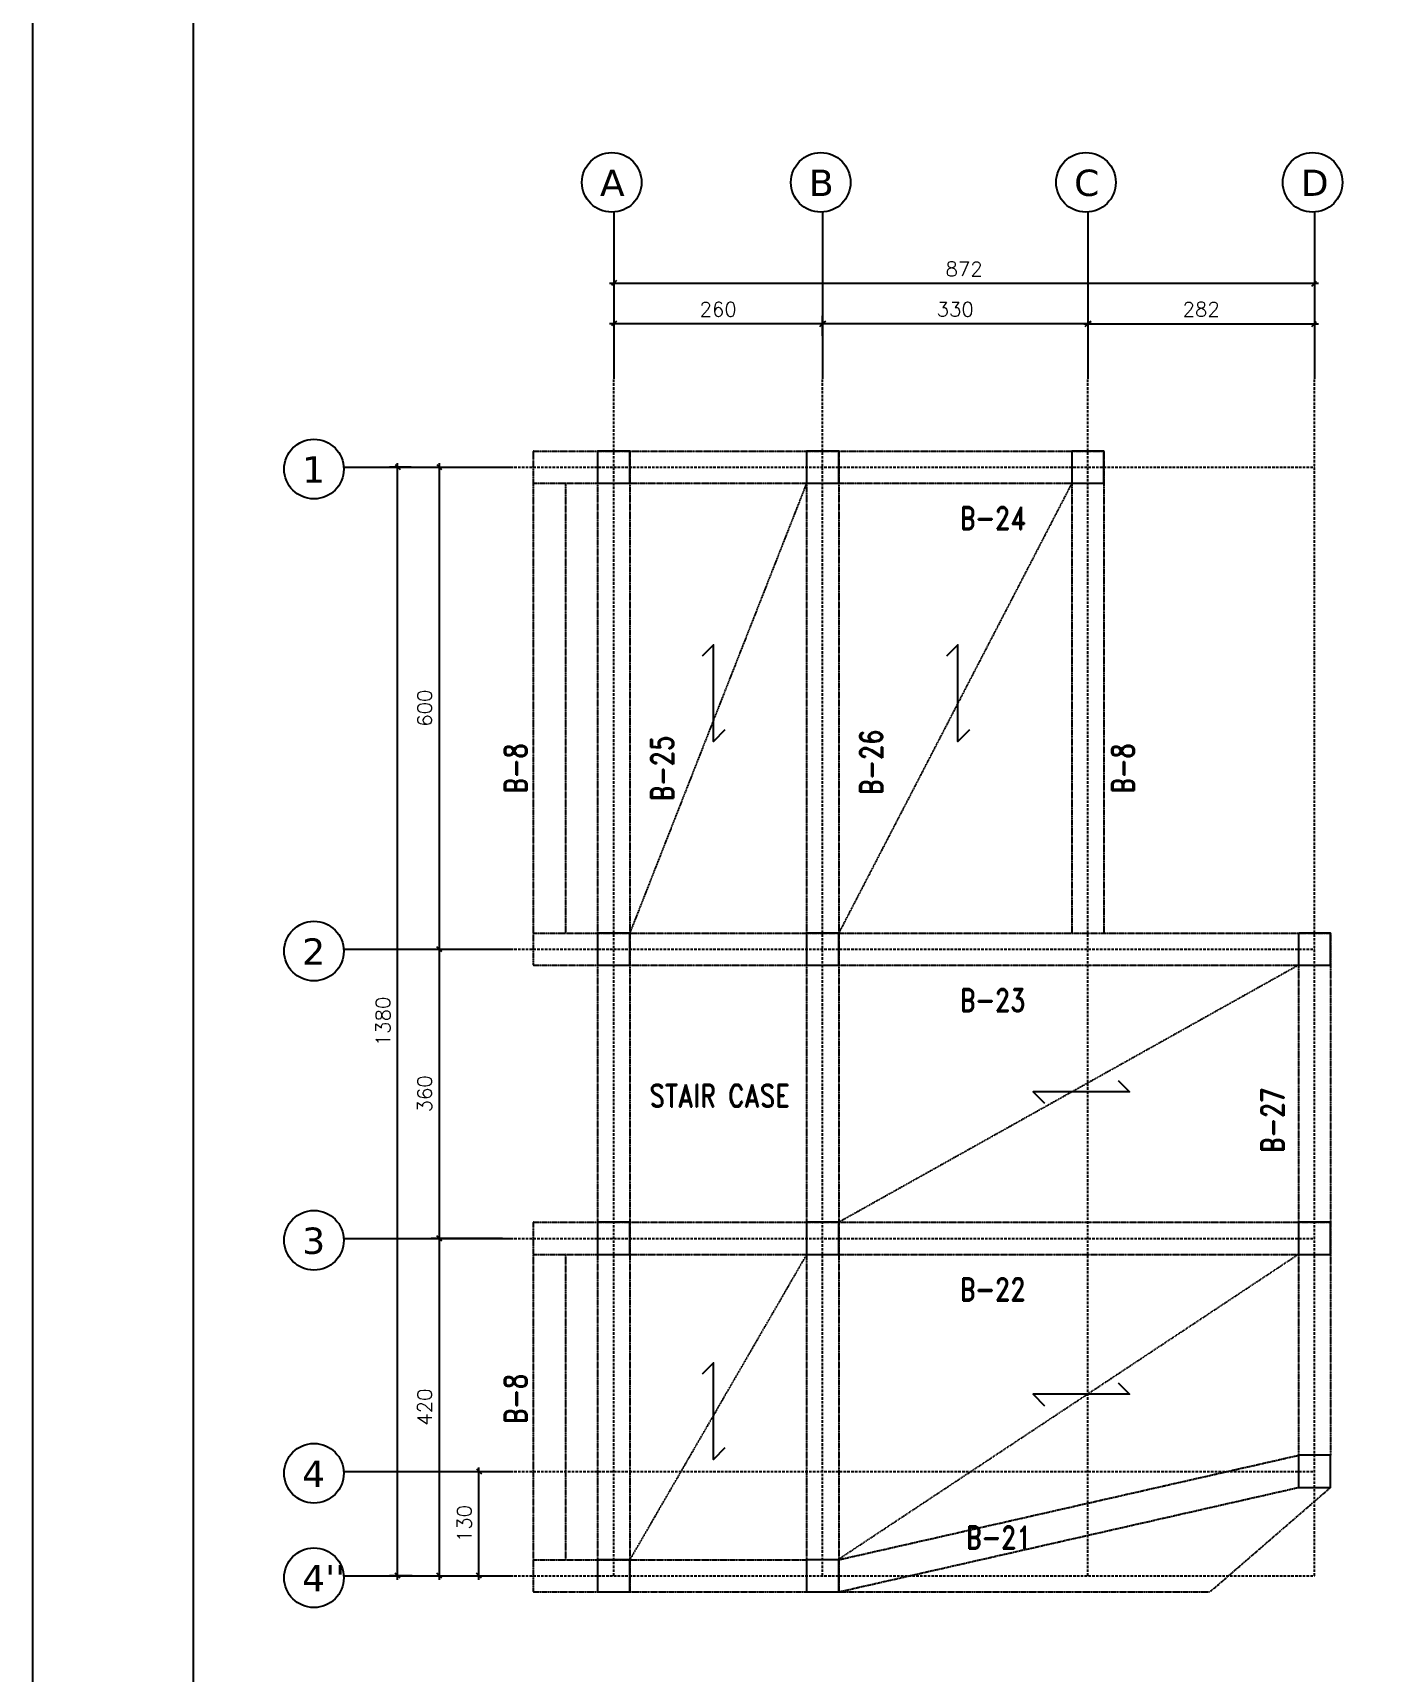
# Model space of a CAD drawing. Header units: millimetres. Extents: x -231 to 30223, y -7037 to 7120.
# Drawn here: x 9262 to 10924, y 1540 to 3581 of the extents above; entities that cross this region are included whole.
import ezdxf
from ezdxf.enums import TextEntityAlignment as Align

# ---------------------------------------------------------------- set-up
doc = ezdxf.new("R2010")
doc.units = ezdxf.units.MM
for name, pattern in [('CENTER', [2, 1.25, -0.25, 0.25, -0.25]), ('DASHDOT', [1, 0.5, -0.25, 0, -0.25]), ('HIDDEN2', [4.7625, 3.175, -1.5875])]:
    doc.linetypes.add(name, pattern=pattern)
for name, color, linetype in [('2', 2, 'Continuous'), ('3', 3, 'Continuous'), ('AXE', 8, 'CENTER'), ('AXIS', 1, 'CENTER'), ('CADR', 2, 'Continuous'), ('FOUN', 7, 'Continuous'), ('FR', 2, 'Continuous'), ('j', 1, 'Continuous'), ('ST', 6, 'CENTER'), ('TX', 2, 'Continuous')]:
    doc.layers.add(name, color=color, linetype=linetype)
doc.styles.add('KATEB', font='verdana.ttf')
doc.styles.add('ROMAND', font='ROMAND.shx', dxfattribs={"width": 0.8})
doc.styles.add('ROMANS', font='romans.shx')
doc.dimstyles.new('dim1.100e', dxfattribs={"dimscale": 100, "dimtxt": 0.18, "dimasz": 0.07, "dimexe": 0.1, "dimexo": 0.1, "dimgap": 0.09, "dimtad": 1, "dimdec": 0, "dimzin": 9, "dimdsep": 46, "dimtxsty": 'ROMANS', "dimblk1": 'OBLIQUE', "dimblk2": 'OBLIQUE', "dimsah": 1, "dimcen": 0.1, "dimdle": 0.05, "dimclrd": 8, "dimclre": 8, "dimclrt": 81, "dimadec": 0, "dimazin": 0, "dimtfac": 1, "dimtdec": 0, "dimtix": 1, "dimtofl": 0, "dimtmove": 0, "dimatfit": 0, "dimldrblk": 'OBLIQUE', "dimfxl": 1, "dimtolj": 1, "dimtzin": 0, "dimarcsym": 0})

# ---------------------------------------------------------------- blocks, each defined once
blk = doc.blocks.new('_Oblique')
at = {"layer": 'AXIS', "color": 0, "lineweight": -2}
blk.add_line((-0.5, -0.5), (0.5, 0.5), dxfattribs=at)
blk = doc.blocks.new('*D217')
at = {"layer": '2', "color": 8, "linetype": 'ByBlock', "lineweight": -2, "transparency": 16777216}
for p, q in [((9715.9, 1655.2), (9715.9, 3045.2)), ((9732.7, 3040.2), (9705.9, 3040.2)), ((9734.2, 1660.2), (9705.9, 1660.2))]:
    blk.add_line(p, q, dxfattribs=at)
at = {"layer": '2', "color": 8, "linetype": 'ByBlock', "lineweight": -2, "transparency": 16777216, "xscale": 7.000000000000001, "yscale": 7.000000000000001, "zscale": 7.000000000000001}
for p, rotation in [((9715.9, 3040.2), 90), ((9715.9, 1660.2), 270)]:
    blk.add_blockref('_Oblique', p, dxfattribs=dict(at, rotation=rotation))
at = {"layer": '2', "color": 81, "linetype": 'ByBlock', "transparency": 16777216, "insert": (9697.9, 2350.2), "char_height": 18, "attachment_point": 5, "rotation": 90, "style": 'ROMANS'}
blk.add_mtext('\\A1;1380', dxfattribs=at)
blk = doc.blocks.new('*D218')
at = {"layer": '2', "color": 8, "linetype": 'ByBlock', "lineweight": -2, "transparency": 16777216}
for p, q in [((9767.7, 2445.2), (9767.7, 2075.2)), ((9846.4, 2080.2), (9757.7, 2080.2))]:
    blk.add_line(p, q, dxfattribs=at)
at = {"layer": '2', "color": 8, "linetype": 'ByBlock', "lineweight": -2, "transparency": 16777216, "xscale": 7.000000000000001, "yscale": 7.000000000000001, "zscale": 7.000000000000001}
for p, rotation in [((9767.7, 2440.2), 90), ((9767.7, 2080.2), 270)]:
    blk.add_blockref('_Oblique', p, dxfattribs=dict(at, rotation=rotation))
at = {"layer": '2', "color": 81, "linetype": 'ByBlock', "transparency": 16777216, "insert": (9749.7, 2260.2), "char_height": 18, "attachment_point": 5, "rotation": 90, "style": 'ROMANS'}
blk.add_mtext('\\A1;360', dxfattribs=at)
blk = doc.blocks.new('*D219')
at = {"layer": '2', "color": 8, "linetype": 'ByBlock', "lineweight": -2, "transparency": 16777216}
for p, q in [((9767.7, 2085.2), (9767.7, 1655.2)), ((9846.4, 2080.2), (9757.7, 2080.2))]:
    blk.add_line(p, q, dxfattribs=at)
at = {"layer": '2', "color": 8, "linetype": 'ByBlock', "lineweight": -2, "transparency": 16777216, "xscale": 7.000000000000001, "yscale": 7.000000000000001, "zscale": 7.000000000000001}
for p, rotation in [((9767.7, 2080.2), 90), ((9767.7, 1660.2), 270)]:
    blk.add_blockref('_Oblique', p, dxfattribs=dict(at, rotation=rotation))
at = {"layer": '2', "color": 81, "linetype": 'ByBlock', "transparency": 16777216, "insert": (9749.7, 1870.2), "char_height": 18, "attachment_point": 5, "rotation": 90, "style": 'ROMANS'}
blk.add_mtext('\\A1;420', dxfattribs=at)
blk = doc.blocks.new('C')
at = {"layer": 'FOUN'}
blk.add_lwpolyline([(-20, 20), (-20, -20), (20, -20), (20, 20)], close=True, dxfattribs=at)
blk = doc.blocks.new('*D220')
at = {"layer": '2', "color": 8, "linetype": 'ByBlock', "lineweight": -2, "transparency": 16777216}
for p, q in [((9813, 1790.2), (9827.1, 1790.2)), ((9817.1, 1655.2), (9817.1, 1795.2)), ((9813, 1660.2), (9827.1, 1660.2))]:
    blk.add_line(p, q, dxfattribs=at)
at = {"layer": '2', "color": 8, "linetype": 'ByBlock', "lineweight": -2, "transparency": 16777216, "xscale": 7.000000000000001, "yscale": 7.000000000000001, "zscale": 7.000000000000001}
for p, rotation in [((9817.1, 1790.2), 90), ((9817.1, 1660.2), 270)]:
    blk.add_blockref('_Oblique', p, dxfattribs=dict(at, rotation=rotation))
at = {"layer": '2', "color": 81, "linetype": 'ByBlock', "transparency": 16777216, "insert": (9799.1, 1725.2), "char_height": 18, "attachment_point": 5, "rotation": 90, "style": 'ROMANS'}
blk.add_mtext('\\A1;130', dxfattribs=at)
blk = doc.blocks.new('*D221')
at = {"layer": '2', "color": 8, "linetype": 'ByBlock', "lineweight": -2, "transparency": 16777216}
blk.add_line((9767.7, 3045.2), (9767.7, 2435.2), dxfattribs=at)
at = {"layer": '2', "color": 8, "linetype": 'ByBlock', "lineweight": -2, "transparency": 16777216, "xscale": 7.000000000000001, "yscale": 7.000000000000001, "zscale": 7.000000000000001}
for p, rotation in [((9767.7, 3040.2), 90), ((9767.7, 2440.2), 270)]:
    blk.add_blockref('_Oblique', p, dxfattribs=dict(at, rotation=rotation))
at = {"layer": '2', "color": 81, "linetype": 'ByBlock', "transparency": 16777216, "insert": (9749.7, 2740.2), "char_height": 18, "attachment_point": 5, "rotation": 90, "style": 'ROMANS'}
blk.add_mtext('\\A1;600', dxfattribs=at)
blk = doc.blocks.new('*D222')
at = {"layer": '2', "color": 8, "linetype": 'ByBlock', "lineweight": -2, "transparency": 16777216}
for p, q in [((10244.8, 3203.6), (10244.8, 3228.6)), ((10579.8, 3218.6), (10239.8, 3218.6))]:
    blk.add_line(p, q, dxfattribs=at)
at = {"layer": '2', "color": 8, "linetype": 'ByBlock', "lineweight": -2, "transparency": 16777216, "xscale": 7.000000000000001, "yscale": 7.000000000000001, "zscale": 7.000000000000001, "rotation": 180}
blk.add_blockref('_Oblique', (10244.8, 3218.6), dxfattribs=at)
at = {"layer": '2', "color": 8, "linetype": 'ByBlock', "lineweight": -2, "transparency": 16777216, "xscale": 7.000000000000001, "yscale": 7.000000000000001, "zscale": 7.000000000000001}
blk.add_blockref('_Oblique', (10574.8, 3218.6), dxfattribs=at)
at = {"layer": '2', "color": 81, "linetype": 'ByBlock', "transparency": 16777216, "insert": (10409.8, 3236.6), "char_height": 18, "attachment_point": 5, "style": 'ROMANS'}
blk.add_mtext('\\A1;330', dxfattribs=at)
blk = doc.blocks.new('*D742')
at = {"layer": '2', "color": 8, "linetype": 'ByBlock', "lineweight": -2, "transparency": 16777216}
for p, q in [((10861.8, 3268.9), (9979.8, 3268.9)), ((9984.8, 3273.3), (9984.8, 3258.9)), ((10856.8, 3273.3), (10856.8, 3258.9))]:
    blk.add_line(p, q, dxfattribs=at)
at = {"layer": '2', "color": 8, "linetype": 'ByBlock', "lineweight": -2, "transparency": 16777216, "xscale": 7.000000000000001, "yscale": 7.000000000000001, "zscale": 7.000000000000001, "rotation": 180}
blk.add_blockref('_Oblique', (9984.8, 3268.9), dxfattribs=at)
at = {"layer": '2', "color": 8, "linetype": 'ByBlock', "lineweight": -2, "transparency": 16777216, "xscale": 7.000000000000001, "yscale": 7.000000000000001, "zscale": 7.000000000000001}
blk.add_blockref('_Oblique', (10856.8, 3268.9), dxfattribs=at)
at = {"layer": '2', "color": 81, "linetype": 'ByBlock', "transparency": 16777216, "insert": (10420.8, 3286.9), "char_height": 18, "attachment_point": 5, "style": 'ROMANS'}
blk.add_mtext('\\A1;872', dxfattribs=at)
blk = doc.blocks.new('*D223')
at = {"layer": '2', "color": 8, "linetype": 'ByBlock', "lineweight": -2, "transparency": 16777216}
for p, q in [((9984.8, 3258.9), (9984.8, 3208.6)), ((10244.8, 3258.9), (10244.8, 3208.6)), ((10249.8, 3218.6), (9979.8, 3218.6))]:
    blk.add_line(p, q, dxfattribs=at)
at = {"layer": '2', "color": 8, "linetype": 'ByBlock', "lineweight": -2, "transparency": 16777216, "xscale": 7.000000000000001, "yscale": 7.000000000000001, "zscale": 7.000000000000001, "rotation": 180}
blk.add_blockref('_Oblique', (9984.8, 3218.6), dxfattribs=at)
at = {"layer": '2', "color": 8, "linetype": 'ByBlock', "lineweight": -2, "transparency": 16777216, "xscale": 7.000000000000001, "yscale": 7.000000000000001, "zscale": 7.000000000000001}
blk.add_blockref('_Oblique', (10244.8, 3218.6), dxfattribs=at)
at = {"layer": '2', "color": 81, "linetype": 'ByBlock', "transparency": 16777216, "insert": (10114.8, 3236.6), "char_height": 18, "attachment_point": 5, "style": 'ROMANS'}
blk.add_mtext('\\A1;260', dxfattribs=at)
blk = doc.blocks.new('*D224')
at = {"layer": '2', "color": 8, "linetype": 'ByBlock', "lineweight": -2, "transparency": 16777216}
blk.add_line((10569.8, 3218.6), (10861.8, 3218.6), dxfattribs=at)
at = {"layer": '2', "color": 8, "linetype": 'ByBlock', "lineweight": -2, "transparency": 16777216, "xscale": 7.000000000000001, "yscale": 7.000000000000001, "zscale": 7.000000000000001, "rotation": 180}
blk.add_blockref('_Oblique', (10574.8, 3218.6), dxfattribs=at)
at = {"layer": '2', "color": 8, "linetype": 'ByBlock', "lineweight": -2, "transparency": 16777216, "xscale": 7.000000000000001, "yscale": 7.000000000000001, "zscale": 7.000000000000001}
blk.add_blockref('_Oblique', (10856.8, 3218.6), dxfattribs=at)
at = {"layer": '2', "color": 81, "linetype": 'ByBlock', "transparency": 16777216, "insert": (10715.8, 3236.6), "char_height": 18, "attachment_point": 5, "style": 'ROMANS'}
blk.add_mtext('\\A1;282', dxfattribs=at)

msp = doc.modelspace()

# ---------------------------------------------------------------- linework, layer by layer
at = {"layer": '2'}
for p, q in [((9984.837131, 3357.676553), (9984.837131, 3150.222489)), ((10244.837131, 3357.676553), (10244.837131, 3150.222489)), ((10574.837131, 3357.676553), (10574.837131, 3150.222489)), ((10856.837131, 3357.676553), (10856.837131, 3150.222489)), ((9648.92559, 3040.222489), (9856.379654, 3040.222489)), ((9648.92559, 2440.222489), (9856.379654, 2440.222489)), ((9648.92559, 2080.222489), (9856.379654, 2080.222489)), ((9648.92559, 1790.222489), (9856.379654, 1790.222489)), ((9648.92559, 1660.222489), (9856.379654, 1660.222489))]:
    msp.add_line(p, q, dxfattribs=at)
at = {"layer": '2', "ltscale": 0.1}
for centre in [(9982.432434, 3394.682873), (10242.432434, 3394.682873), (10572.432434, 3394.682873), (10854.432434, 3394.682873), (9611.91927, 3037.817792), (9611.91927, 2437.817792), (9611.91927, 2077.817792), (9611.91927, 1787.817792), (9611.91927, 1657.817792)]:
    msp.add_circle(centre, 37.084368, dxfattribs=at)
at = {"layer": 'AXE', "linetype": 'HIDDEN2'}
for p, q in [((9984.837131, 1660.222489), (9984.837131, 3150.222489)), ((10244.837131, 1660.222489), (10244.837131, 3150.222489)), ((10574.837131, 1660.222489), (10574.837131, 3150.222489)), ((10856.837131, 1660.222489), (10856.837131, 3150.222489)), ((9856.379654, 3040.222489), (10856.837131, 3040.222489)), ((9856.379654, 2440.222489), (10856.837131, 2440.222489)), ((9856.379654, 2080.222489), (10856.837131, 2080.222489)), ((9856.379654, 1790.222489), (10856.837131, 1790.222489)), ((9856.379654, 1660.222489), (10856.837131, 1660.222489))]:
    msp.add_line(p, q, dxfattribs=at)
at = {"layer": 'AXE', "linetype": 'DASHDOT'}
for p, q in [((10224.837131, 3020.222489), (10004.837131, 2460.222489)), ((10554.837131, 3020.222489), (10264.837131, 2460.222489)), ((10836.837131, 2420.222489), (10264.837131, 2100.222489)), ((10224.837131, 2060.222489), (10004.837131, 1680.222489)), ((10836.837131, 2060.222489), (10264.781029, 1680.722489))]:
    msp.add_line(p, q, dxfattribs=at)
at = {"layer": 'CADR', "color": 15}
msp.add_lwpolyline([(17672.062068, 6192.621269), (17672.062068, 252.621269), (9262.062068, 252.621269), (9262.062068, 6192.621269), (17672.062068, 6192.621269)], dxfattribs=at)
at = {"layer": 'CADR'}
msp.add_lwpolyline([(17572.062068, 6092.621269), (17572.062068, 352.621269), (9462.062068, 352.621269), (9462.062068, 6092.621269)], close=True, dxfattribs=at)
at = {"layer": 'j'}
for points in [[(10123.033212, 2713.016316), (10108.891077, 2698.874181), (10108.891077, 2818.874181), (10094.748941, 2804.732045)], [(10427.346412, 2713.016316), (10413.204277, 2698.874181), (10413.204277, 2818.874181), (10399.062141, 2804.732045)], [(10612.65171, 2276.780013), (10626.793845, 2262.637877), (10506.793845, 2262.637877), (10520.935981, 2248.495742)], [(10123.033212, 1819.303638), (10108.891077, 1805.161503), (10108.891077, 1925.161503), (10094.748941, 1911.019367)], [(10612.65171, 1900.262164), (10626.793845, 1886.120028), (10506.793845, 1886.120028), (10520.935981, 1871.977893)]]:
    msp.add_lwpolyline(points, dxfattribs=at)
at = {"layer": 'ST'}
for p, q in [((9884.837131, 3059.722489), (9884.837131, 2420.722489)), ((9885.337131, 3060.222489), (10594.337131, 3060.222489)), ((9964.837131, 3060.222489), (9964.837131, 1640.222489)), ((10004.837131, 3060.222489), (10004.837131, 1640.222489)), ((10224.837131, 3060.222489), (10224.837131, 1680.222489)), ((10264.837131, 3060.222489), (10264.837131, 1640.222489)), ((10594.837131, 3059.722489), (10594.837131, 2460.222489)), ((9884.837131, 3020.222489), (10554.337131, 3020.222489)), ((9924.837131, 3019.722489), (9924.837131, 2460.722489)), ((10554.837131, 3019.722489), (10554.837131, 2460.222489)), ((9884.837131, 2460.222489), (10876.337131, 2460.222489)), ((10876.837131, 2459.722489), (10876.837131, 1810.222489)), ((9885.337131, 2420.222489), (10836.337131, 2420.222489)), ((10836.837131, 2419.722489), (10836.837131, 1810.621603)), ((9884.837131, 2099.722489), (9884.837131, 1640.722489)), ((9885.337131, 2100.222489), (10876.837131, 2100.222489)), ((9884.837131, 2060.222489), (10876.837131, 2060.222489)), ((9924.837131, 2059.722489), (9924.837131, 1680.722489)), ((10265.002646, 1680.247392), (10836.947938, 1810.234958)), ((10265.002646, 1640.247392), (10836.947938, 1770.234958)), ((10876.664597, 1770.072959), (10726.97808, 1640.344644)), ((9884.837131, 1680.222489), (10224.837131, 1680.222489)), ((9885.337131, 1640.222489), (10264.837131, 1640.222489)), ((10264.891835, 1640.234958), (10726.947938, 1640.234958))]:
    msp.add_line(p, q, dxfattribs=at)
for centre, start, end in [((9885.337131, 3059.722489), 90, 180), ((10594.337131, 3059.722489), 0, 90), ((9925.337131, 3019.722489), 90, 180), ((10554.337131, 3019.722489), 0, 90), ((9925.337131, 2460.722489), 180, 270), ((10876.337131, 2459.722489), 0, 90), ((9885.337131, 2420.722489), 180, 270), ((10836.337131, 2419.722489), 0, 90), ((9885.337131, 2099.722489), 90, 180), ((9925.337131, 2059.722489), 90, 180), ((10836.337131, 1810.621603), 282.804266065, 0), ((10876.337131, 1779.712512), 282.804266065, 0), ((9925.337131, 1680.722489), 180, 270), ((10264.781029, 1680.722489), 270, 282.804266065), ((9885.337131, 1640.722489), 180, 270), ((10264.781029, 1640.722489), 270, 282.804266065)]:
    msp.add_arc(centre, 0.5, start, end, dxfattribs=at)

# ---------------------------------------------------------------- block references
at = {"layer": 'FR', "linetype": 'DASHDOT'}
for p in [(9984.837131, 3040.222489), (10244.837131, 3040.222489), (10574.837131, 3040.222489), (9984.837131, 2440.222489), (10244.837131, 2440.222489), (10856.837131, 2440.222489), (9984.837131, 2080.222489), (10244.837131, 2080.222489), (10856.837131, 2080.222489), (10856.837131, 1790.222489), (9984.837131, 1660.222489), (10244.837131, 1660.222489)]:
    msp.add_blockref('C', p, dxfattribs=at)

# ---------------------------------------------------------------- texts
at = {"layer": '3', "ltscale": 0.1, "style": 'KATEB'}
for s, height, p in [('A', 32.766487, (9967.727205, 3377.769857)), ('B', 32.766487, (10227.727205, 3377.769857)), ('C', 32.766487, (10557.727205, 3377.769857)), ('D', 32.766487, (10839.727205, 3377.769857)), ('1', 32.766487, (9597.21404, 3020.904776)), ('2', 32.766487, (9597.21404, 2420.904776)), ('3', 32.766487, (9597.21404, 2060.904776)), ('4', 32.766487, (9597.21404, 1770.904776)), ("4''", 32.7664866, (9597.21404, 1640.904776))]:
    msp.add_text(s, height=height, dxfattribs=at).set_placement(p)
at = {"layer": 'TX', "style": 'ROMAND', "width": 0.8}
for s, p in [('B-24 ', (10464.269555, 2976.676159)), ('B-23 ', (10464.269555, 2376.676159)), ('STAIR CASE', (10116.736147, 2257.769701)), ('B-22 ', (10464.269555, 2016.676159)), ('B-21', (10464.269555, 1707.86476))]:
    msp.add_text(s, height=28, dxfattribs=at).set_placement(p, align=Align.MIDDLE)
for s, p in [('B-25 ', (10045.230621, 2672.919557)), ('B-26', (10305.230621, 2672.919557)), ('B-8 ', (9862.874091, 2672.919557)), ('B-8 ', (10618.537351, 2672.919557)), ('B-27 ', (10804.541254, 2235.212105)), ('B-8 ', (9862.874091, 1888.139714))]:
    msp.add_text(s, height=28, rotation=90, dxfattribs=at).set_placement(p, align=Align.MIDDLE)

# ---------------------------------------------------------------- dimensions: what is measured, and where the dimension line sits
at = {"layer": '2', "linetype": 'ByBlock'}
dim = msp.add_linear_dim(base=(9984.837131, 3268.949521), p1=(10856.837131, 3283.326941), p2=(9984.837131, 3283.326941), dimstyle='dim1.100e', dxfattribs=at)
dim.commit()
dim.dimension.update_dxf_attribs({"geometry": '*D742', "text_midpoint": (10420.837131, 3286.949521)})
for base, p1, p2, angle, picture, middle in [((9984.837131, 3218.606972), (10244.837131, 3268.949521), (9984.837131, 3268.949521), 180, '*D223', (10114.837131, 3236.606972)), ((10244.837131, 3218.606972), (10574.837131, 3218.606972), (10244.837131, 3193.606972), 180, '*D222', (10409.837131, 3236.606972)), ((10856.837131, 3218.606972), (10574.837131, 3218.606972), (10856.837131, 3218.606972), 180, '*D224', (10715.837131, 3236.606972)), ((9767.652622, 2440.222489), (9767.652622, 3040.222489), (9767.652622, 2440.222489), 90, '*D221', (9749.652622, 2740.222489)), ((9767.652622, 2080.222489), (9767.652622, 2440.222489), (9856.379654, 2080.222489), 90, '*D218', (9749.652622, 2260.222489)), ((9767.652622, 1660.222489), (9856.379654, 2080.222489), (9767.652622, 1660.222489), 90, '*D219', (9749.652622, 1870.222489)), ((9817.063986, 1790.222489), (9802.953786, 1660.222489), (9802.953786, 1790.222489), 90, '*D220', (9799.063986, 1725.222489))]:
    dim = msp.add_linear_dim(base=base, p1=p1, p2=p2, angle=angle, dimstyle='dim1.100e', dxfattribs=at)
    dim.commit()
    dim.dimension.update_dxf_attribs({"geometry": picture, "text_midpoint": middle})
dim = msp.add_linear_dim(base=(9715.888974, 3040.222489), p1=(9744.235051, 1660.222489), p2=(9742.652622, 3040.222489), angle=90, dimstyle='dim1.100e', dxfattribs=at)
dim.commit()
dim.dimension.update_dxf_attribs({"geometry": '*D217', "text_midpoint": (9715.888974, 2350.222489), "dimtype": 160})

doc.saveas('drawing.dxf')
